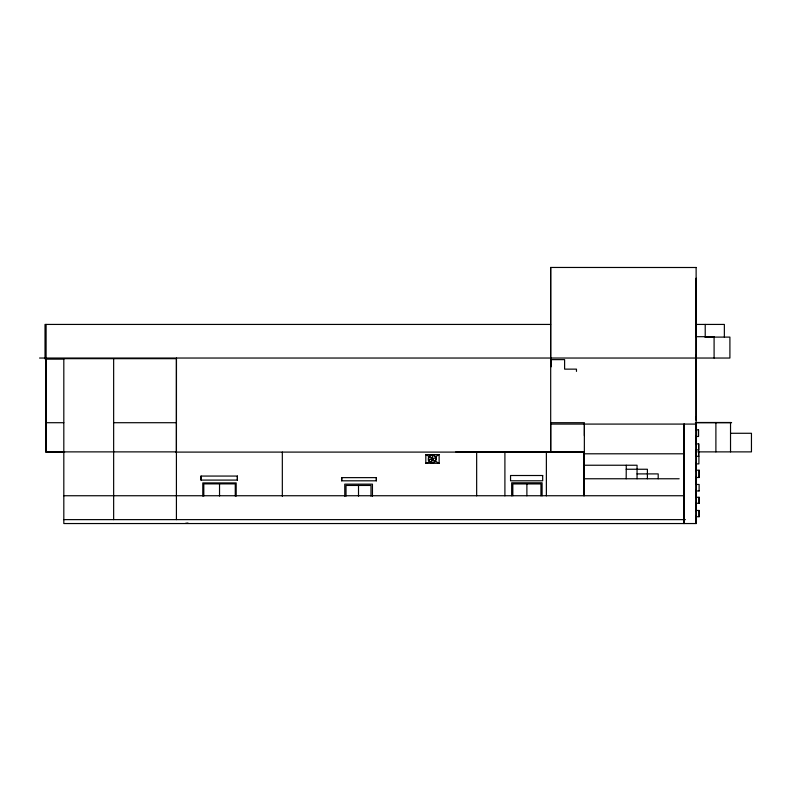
<?xml version="1.0" encoding="UTF-8"?>
<svg xmlns="http://www.w3.org/2000/svg" width="791" height="791" viewBox="0 0 791 791"><rect width="100%" height="100%" fill="white"/><g stroke="black" fill="none" stroke-linecap="round" stroke-linejoin="round"><path stroke-width="1.19" d="M176.472 358.036L176.423 452.096M550.694 451.879L550.694 424.085L696.169 424.085L696.169 523.543L63.814 523.543L63.814 358.669M584.322 478.654L584.322 495.749L584.371 424.085M696.031 519.628L696.199 523.543L696.05 515.959M696.05 511.055L696.05 502.483M696.05 497.588L696.05 490.242M696.12 484.23L696.05 476.765M696.05 470.685L696.12 462.666M696.169 456.298L696.139 449.871L698.7 449.871L698.7 443.899L696.169 443.899M696.129 444.542L696.129 435.97M696.129 429.849L696.129 422.503L731.062 422.503M696.139 419.616L696.139 417.193M696.139 388.826L696.129 355.258M696.139 278.205L696.129 336.689L714.095 336.689L714.095 358.036M696.159 420.357L696.149 303.141M696.159 302.953L696.159 278.531M698.7 443.899L698.68 456.298L698.68 452.136M699.106 503.284L699.106 497.292M705.216 336.689L705.216 324.429M584.361 435.604L584.401 422.71L550.694 422.71M684.017 490.984L684.086 478.763M201.043 476.063L201.003 480.088L237.389 480.088L237.389 476.063L201.043 476.063L201.043 480.088M696.05 483.479L696.04 477.408M439.134 454.617L425.815 454.617L425.815 463.289L439.134 463.289L439.134 454.617L435.594 456.684A4.014 4.014 0 0 0 428.425 460.154L431.421 462.824L435.238 461.558L436.049 457.633L433.043 454.963L429.236 456.219L428.425 460.154L429.562 461.895L431.421 462.824L431.965 459.917M425.815 454.617L431.708 457.979A1.058 1.058 0 0 0 431.56 459.7A1.058 1.058 0 0 0 433.231 459.255A1.058 1.058 0 0 0 432.232 457.841L433.043 454.963M431.708 457.979L432.232 457.841M425.815 463.289L429.562 461.895M428.425 460.154L431.214 459.166M433.26 458.622L436.049 457.633L435.594 456.684M696.169 267.506L550.645 267.457L550.645 358.036M550.645 324.429L45.018 324.429L45.018 358.877L63.814 358.877M696.129 324.429L724.358 324.429L724.358 337.104M704.91 337.104L729.905 337.104L729.905 358.036L46.105 358.036M39.55 358.036L45.018 358.036M46.105 358.669L176.393 358.669L176.423 519.628M63.814 422.71L46.105 422.71M113.647 422.71L176.423 422.71M695.388 422.71L731.606 422.71M696.139 429.839L698.493 429.839L698.493 436.494L696.169 436.494M698.493 429.839L698.493 436.494M730.528 433.28L751.45 433.28L751.45 451.879L697.8 451.879M45.799 435.604L46.066 452.096L64.615 452.096M176.423 451.879L45.799 451.879L45.799 358.877M455.804 451.879L584.401 451.879L584.371 453.797L684.086 453.797M175.681 452.096L584.361 452.096M696.139 456.298L698.918 456.298L698.888 463.882L696.169 463.882M583.738 465.237L637.052 465.237L637.052 478.763M626.175 469.251L647.404 469.251L647.404 478.763M696.139 464.307L696.169 470.22M699.125 470.22L699.125 477.497L699.125 470.22L696.139 470.22M637.052 473.898L658.191 473.898L658.191 478.763M696.139 477.497L699.125 477.497M341.692 477.635L376.358 477.635L376.407 480.809L341.692 480.809L341.692 477.635L341.692 480.809M583.738 478.436L584.322 478.436M584.322 478.763L679.162 478.763M696.149 484.468L699.125 484.468L699.106 490.954M696.149 490.954L699.125 490.954M63.814 495.739L684.086 495.739M696.149 497.292L699.125 497.292L699.125 503.284L696.149 503.284M696.149 510.472L699.125 510.472L699.125 516.711L696.169 516.711M699.125 510.472L699.125 516.711M63.814 519.628L685.421 519.628M696.09 521.576L696.129 267.457M185.628 523.296L188.001 523.069M439.134 463.289L432.766 459.808M696.129 422.503L696.169 424.085M696.139 477.319L696.149 484.052M730.528 422.503L730.528 451.879M715.895 422.503L715.895 451.879M626.274 465.237L626.175 478.763M583.738 452.096L583.738 495.749M576.471 371.394L576.471 369.14L564.606 369.14L564.606 359.628L551.287 359.628L551.287 366.767M550.694 267.457L550.694 452.096M546.373 452.096L546.373 495.848M542.102 495.819L542.102 482.797L511.668 482.797L511.668 495.819M540.935 495.799L540.935 483.934L512.825 483.934L512.825 495.799M526.885 483.934L526.885 495.799M504.905 452.096L504.905 495.848M476.657 452.096L476.657 495.848M376.358 477.635L376.358 480.809M372.452 496.273L372.452 484.151L344.767 484.151L344.767 496.273M370.989 496.135L370.989 485.447L346.023 485.447L346.023 496.135M358.511 485.447L358.511 496.135M282.328 452.096L282.328 496.293M237.389 476.063L237.389 480.088M236.183 496.095L236.183 482.915L202.793 482.915L202.793 496.095M235.263 496.026L235.263 483.874L203.801 483.874L203.801 496.026M219.532 483.874L219.532 496.026M113.647 358.669L113.647 519.628M46.105 324.429L46.105 452.096M436.049 457.633A4.014 4.014 0 0 1 431.421 462.824M684.086 424.085L684.017 523.543L684.086 424.085M542.685 475.51L510.551 475.51L510.551 480.79L542.685 480.79L542.685 475.51"/></g></svg>
